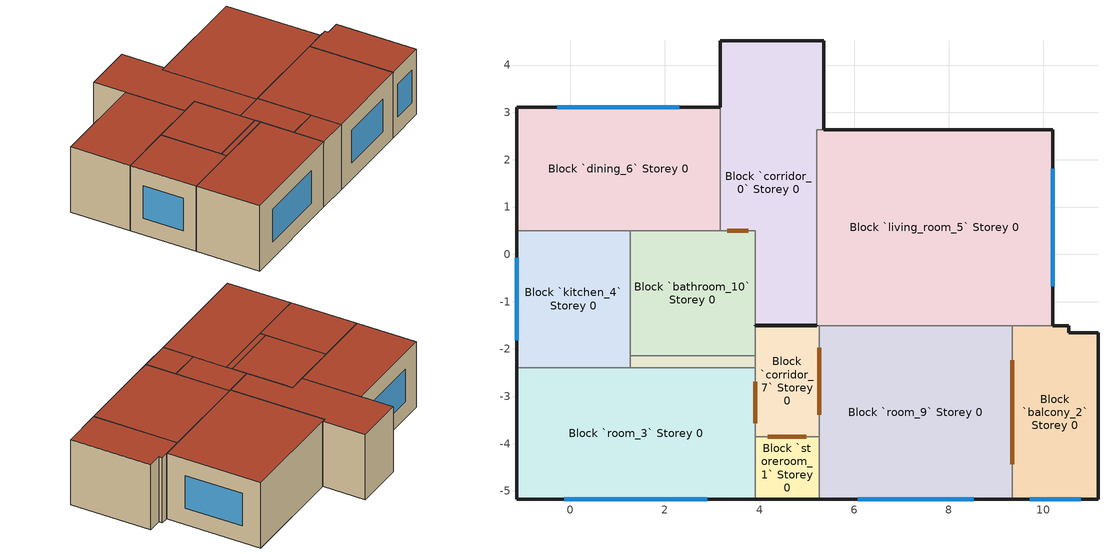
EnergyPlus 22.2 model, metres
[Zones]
Block `dining_6` Storey 0
 floor ground (Medium Floor): 3.17,3.11 3.17,0.5 -1.14,0.5 -1.14,3.11 z0
 wall outside (Medium Exterior Wall): 3.17,3.11 -1.14,3.11 -1.14,0.5 z0:3
 wall to Block `bathroom_10` Storey 0 (Medium Partitions): 1.27,0.5 3.17,0.5 z0:3
 wall to Block `kitchen_4` Storey 0 (Medium Partitions): -1.14,0.5 1.27,0.5 z0:3
 wall to Block `corridor_0` Storey 0 (Medium Partitions): 3.17,0.5 3.17,3.11 z0:3
 window (Sgl Clr 6mm): 2.31,3.11 -0.27,3.11 z0.75:2.25
 roof outside (Medium Roof/Ceiling): 3.17,0.5 3.17,3.11 -1.14,3.11 -1.14,0.5 z3
Block `corridor_0` Storey 0
 floor ground (Medium Floor): 5.36,4.51 5.36,2.64 5.2,2.64 5.2,-1.49 3.91,-1.49 3.91,0.5 3.17,0.5 3.17,4.51 z0
 wall outside (Medium Exterior Wall): 3.91,-1.49 5.2,-1.49 / 5.36,2.64 5.36,4.51 3.17,4.51 3.17,3.11 z0:3
 wall to Block `bathroom_10` Storey 0 (Medium Partitions): 3.17,0.5 3.91,0.5 3.91,0.13 3.91,-1.49 z0:3
 wall to Block `living_room_5` Storey 0 (Medium Partitions): 5.2,-1.49 5.2,2.64 5.36,2.64 z0:3
 door inside (Medium Furnishings): 3.32,0.5 3.76,0.5 z0:2.1
 roof outside (Medium Roof/Ceiling): 5.2,-1.49 5.2,2.64 5.36,2.64 5.36,4.51 3.17,4.51 3.17,0.5 3.91,0.5 3.91,-1.49 z3
Block `storeroom_1` Storey 0
 floor ground (Medium Floor): 5.26,-3.86 5.26,-5.17 3.91,-5.17 3.91,-3.86 z0
 wall outside (Medium Exterior Wall): 3.91,-5.17 5.26,-5.17 z0:3
 wall to Block `room_9` Storey 0 (Medium Partitions): 5.26,-5.17 5.26,-3.86 z0:3
 wall to Block `corridor_7` Storey 0 (Medium Partitions): 5.26,-3.86 3.91,-3.86 z0:3
 wall to Block `room_3` Storey 0 (Medium Partitions): 3.91,-3.86 3.91,-5.17 z0:3
 door inside (Medium Furnishings): 4.99,-3.86 4.18,-3.86 z0:2.1
 roof outside (Medium Roof/Ceiling): 5.26,-5.17 5.26,-3.86 3.91,-3.86 3.91,-5.17 z3
Block `room_3` Storey 0
 floor ground (Medium Floor): 3.91,-2.39 3.91,-5.17 -1.14,-5.17 -1.14,-2.39 z0
 wall outside (Medium Exterior Wall): -1.14,-2.39 -1.14,-5.17 3.91,-5.17 z0:3
 wall to Block `corridor_7` Storey 0 (Medium Partitions): 3.91,-3.86 3.91,-2.39 z0:3
 wall to Block `shaft_8` Storey 0 (Medium Partitions): 3.91,-2.39 1.27,-2.39 z0:3
 wall to Block `kitchen_4` Storey 0 (Medium Partitions): 1.27,-2.39 -1.14,-2.39 z0:3
 window (Sgl Clr 6mm): -0.13,-5.17 2.9,-5.17 z0.75:2.25
 door inside (Medium Furnishings): 3.91,-3.57 3.91,-2.69 z0:2.1
 roof outside (Medium Roof/Ceiling): 3.91,-5.17 3.91,-2.39 -1.14,-2.39 -1.14,-5.17 z3
Block `shaft_8` Storey 0
 floor ground (Medium Floor): 3.91,-2.15 3.91,-2.39 1.27,-2.39 1.27,-2.15 z0
 wall to Block `corridor_7` Storey 0 (Medium Partitions): 3.91,-2.39 3.91,-2.15 z0:3
 wall to Block `bathroom_10` Storey 0 (Medium Partitions): 3.91,-2.15 1.27,-2.15 z0:3
 wall to Block `kitchen_4` Storey 0 (Medium Partitions): 1.27,-2.15 1.27,-2.39 z0:3
 roof outside (Medium Roof/Ceiling): 3.91,-2.39 3.91,-2.15 1.27,-2.15 1.27,-2.39 z3
Block `balcony_2` Storey 0
 floor ground (Medium Floor): 11.15,-1.66 11.15,-5.17 9.34,-5.17 9.34,-1.5 10.54,-1.5 10.54,-1.66 z0
 wall outside (Medium Exterior Wall): 9.34,-5.17 11.15,-5.17 11.15,-1.66 10.54,-1.66 10.54,-1.5 10.2,-1.5 z0:3
 wall to Block `living_room_5` Storey 0 (Medium Partitions): 10.2,-1.5 9.34,-1.5 z0:3
 wall to Block `room_9` Storey 0 (Medium Partitions): 9.34,-1.5 9.34,-5.17 z0:3
 window (Sgl Clr 6mm): 9.7,-5.17 10.79,-5.17 z0.75:2.25
 door inside (Medium Furnishings): 9.34,-2.24 9.34,-4.44 z0:2.1
 roof outside (Medium Roof/Ceiling): 11.15,-5.17 11.15,-1.66 10.54,-1.66 10.54,-1.5 9.34,-1.5 9.34,-5.17 z3
Block `room_9` Storey 0
 floor ground (Medium Floor): 9.34,-1.5 9.34,-5.17 5.26,-5.17 5.26,-1.5 z0
 wall outside (Medium Exterior Wall): 5.26,-5.17 9.34,-5.17 z0:3
 wall to Block `corridor_7` Storey 0 (Medium Partitions): 5.26,-1.5 5.26,-3.86 z0:3
 wall to Block `living_room_5` Storey 0 (Medium Partitions): 9.34,-1.5 5.26,-1.5 z0:3
 window (Sgl Clr 6mm): 6.08,-5.17 8.53,-5.17 z0.75:2.25
 door inside (Medium Furnishings): 5.26,-1.97 5.26,-3.39 z0:2.1
 roof outside (Medium Roof/Ceiling): 9.34,-5.17 9.34,-1.5 5.26,-1.5 5.26,-5.17 z3
Block `corridor_7` Storey 0
 floor ground (Medium Floor): 5.26,-1.5 5.26,-3.86 3.91,-3.86 3.91,-1.5 z0
 wall outside (Medium Exterior Wall): 5.2,-1.5 3.91,-1.5 z0:3
 wall to Block `bathroom_10` Storey 0 (Medium Partitions): 3.91,-1.5 3.91,-2.15 z0:3
 wall to Block `living_room_5` Storey 0 (Medium Partitions): 5.26,-1.5 5.2,-1.5 z0:3
 roof outside (Medium Roof/Ceiling): 5.26,-3.86 5.26,-1.5 3.91,-1.5 3.91,-3.86 z3
Block `bathroom_10` Storey 0
 floor ground (Medium Floor): 3.91,0.5 3.91,0.13 3.91,-2.15 1.27,-2.15 1.27,0.5 z0
 wall outside (Medium Exterior Wall): 3.91,-1.5 3.91,-1.49 z0:3
 wall to Block `kitchen_4` Storey 0 (Medium Partitions): 1.27,0.5 1.27,-2.15 z0:3
 roof outside (Medium Roof/Ceiling): 3.91,-2.15 3.91,0.13 3.91,0.5 1.27,0.5 1.27,-2.15 z3
Block `kitchen_4` Storey 0
 floor ground (Medium Floor): 1.27,0.5 1.27,-2.39 -1.14,-2.39 -1.14,0.5 z0
 wall outside (Medium Exterior Wall): -1.14,0.5 -1.14,-2.39 z0:3
 window (Sgl Clr 6mm): -1.14,-0.08 -1.14,-1.81 z0.75:2.25
 roof outside (Medium Roof/Ceiling): 1.27,-2.39 1.27,0.5 -1.14,0.5 -1.14,-2.39 z3
Block `living_room_5` Storey 0
 floor ground (Medium Floor): 10.2,2.64 10.2,-1.5 5.2,-1.5 5.2,2.64 z0
 wall outside (Medium Exterior Wall): 10.2,-1.5 10.2,2.64 5.36,2.64 / 5.2,-1.49 5.2,-1.5 z0:3
 window (Sgl Clr 6mm): 10.2,-0.68 10.2,1.81 z0.75:2.25
 roof outside (Medium Roof/Ceiling): 10.2,-1.5 10.2,2.64 5.2,2.64 5.2,-1.5 z3
[BUILDING]
North Axis=0; Terrain=Suburbs; Loads Convergence Tolerance Value=0.04; Temperature Convergence Tolerance Value=0.4; Solar Distribution=FullInteriorAndExterior; Maximum Number of Warmup Days=25; Minimum Number of Warmup Days=6
[SITE:LOCATION]
CA_PALO-ALTO-AP: Latitude=37.47; Longitude=-8; Time Zone=2; Elevation=0
[MATERIAL] Thermal Absorptance=0.9; Solar Absorptance=0.7; Visible Absorptance=0.7
Name | Roughness | Thickness | Conductivity | Density | Specific Heat
F16 Acoustic tile | MediumSmooth | 0.0191 | 0.06 | 368 | 590
G01a 19mm gypsum board | MediumSmooth | 0.019 | 0.16 | 800 | 1090
G05 25mm wood | MediumSmooth | 0.0254 | 0.15 | 608 | 1630
I02 50mm insulation board | MediumRough | 0.0508 | 0.03 | 43 | 1210
M01 100mm brick | MediumRough | 0.1016 | 0.89 | 1920 | 790
M14a 100mm heavyweight concrete | MediumRough | 0.1016 | 1.95 | 2240 | 900
[MATERIAL:AIRGAP]
Name | Thermal Resistance
F04 Wall air space resistance | 0.15
F05 Ceiling air space resistance | 0.18
[WINDOWMATERIAL:GLAZING]
CLEAR 6MM: Optical Data Type=SpectralAverage; Thickness=0.006; Solar Transmittance at Normal Incidence=0.775; Front Side Solar Reflectance at Normal Incidence=0.071; Back Side Solar Reflectance at Normal Incidence=0.071; Visible Transmittance at Normal Incidence=0.881; Front Side Visible Reflectance at Normal Incidence=0.08; Back Side Visible Reflectance at Normal Incidence=0.08; Infrared Transmittance at Normal Incidence=0; Front Side Infrared Hemispherical Emissivity=0.84; Back Side Infrared Hemispherical Emissivity=0.84; Conductivity=0.9; Dirt Correction Factor for Solar and Visible Transmittance=1; Solar Diffusing=No; Youngs modulus=72000000000; Poissons ratio=0.22
[CONSTRUCTION]
Medium Exterior Wall: M01 100mm brick, I02 50mm insulation board, F04 Wall air space resistance, G01a 19mm gypsum board
Medium Roof/Ceiling: M14a 100mm heavyweight concrete, F05 Ceiling air space resistance, F16 Acoustic tile
Medium Partitions: G01a 19mm gypsum board, F04 Wall air space resistance, G01a 19mm gypsum board
Medium Floor: F16 Acoustic tile, F05 Ceiling air space resistance, M14a 100mm heavyweight concrete
Medium Furnishings: G05 25mm wood
Sgl Clr 6mm: CLEAR 6MM
[ZONE] Type=1; Multiplier=1; Ceiling Height=autocalculate; Volume=autocalculate; Floor Area=autocalculate; Part of Total Floor Area=Yes
Block `dining_6` Storey 0; Block `corridor_0` Storey 0; Block `storeroom_1` Storey 0; Block `room_3` Storey 0; Block `shaft_8` Storey 0; Block `balcony_2` Storey 0; Block `room_9` Storey 0; Block `corridor_7` Storey 0; Block `bathroom_10` Storey 0; Block `kitchen_4` Storey 0; Block `living_room_5` Storey 0
[AIRFLOWNETWORK:SIMULATIONCONTROL]
Default: AirflowNetwork Control=MultizoneWithoutDistribution; Wind Pressure Coefficient Type=Input; Height Selection for Local Wind Pressure Calculation=OpeningHeight; Building Type=LowRise; Maximum Number of Iterations=500; Initialization Type=ZeroNodePressures; Relative Airflow Convergence Tolerance=0.0001; Absolute Airflow Convergence Tolerance=1e-06; Convergence Acceleration Limit=-0.5; Azimuth Angle of Long Axis of Building=0; Ratio of Building Width Along Short Axis to Width Along Long Axis=1; Height Dependence of External Node Temperature=No; Solver=SkylineLU; Allow Unsupported Zone Equipment=No; Do Distribution Duct Sizing Calculation=No
[AIRFLOWNETWORK:MULTIZONE:ZONE] Ventilation Control Mode=Constant; Minimum Venting Open Factor=0; Indoor and Outdoor Temperature Difference Lower Limit For Maximum Venting Open Factor=0; Indoor and Outdoor Temperature Difference Upper Limit for Minimum Venting Open Factor=100; Indoor and Outdoor Enthalpy Difference Lower Limit For Maximum Venting Open Factor=0; Indoor and Outdoor Enthalpy Difference Upper Limit for Minimum Venting Open Factor=300000; Single Sided Wind Pressure Coefficient Algorithm=Standard; Facade Width=10
Block `room_3` Storey 0; Block `balcony_2` Storey 0; Block `room_9` Storey 0; Block `corridor_7` Storey 0
[AIRFLOWNETWORK:MULTIZONE:SURFACE] WindowDoor Opening Factor or Crack Factor=1; Ventilation Control Mode=Constant; Minimum Venting Open Factor=0; Indoor and Outdoor Temperature Difference Lower Limit For Maximum Venting Open Factor=0; Indoor and Outdoor Temperature Difference Upper Limit for Minimum Venting Open Factor=100; Indoor and Outdoor Enthalpy Difference Lower Limit For Maximum Venting Open Factor=0; Indoor and Outdoor Enthalpy Difference Upper Limit for Minimum Venting Open Factor=300000; Equivalent Rectangle Method=PolygonHeight; Equivalent Rectangle Aspect Ratio=1
Name | Leakage Component
Window__Block `room_3` Storey 0 Wall 0001 | SimpleOpening__Window__Block `room_3` Storey 0 Wall 0001
Door__Block `room_3` Storey 0 Wall 0002_2 | SimpleOpening__Door__Block `room_3` Storey 0 Wall 0002_2
Window__Block `balcony_2` Storey 0 Wall 0001 | SimpleOpening__Window__Block `balcony_2` Storey 0 Wall 0001
Door__Block `balcony_2` Storey 0 Wall 0006_1 | SimpleOpening__Door__Block `balcony_2` Storey 0 Wall 0006_1
Window__Block `room_9` Storey 0 Wall 0001 | SimpleOpening__Window__Block `room_9` Storey 0 Wall 0001
Door__Block `room_9` Storey 0 Wall 0004_2 | SimpleOpening__Door__Block `room_9` Storey 0 Wall 0004_2
Door__Block `room_9` Storey 0 Wall 0002_1 | SimpleOpening__Door__Block `room_9` Storey 0 Wall 0002_1
Door__Block `corridor_7` Storey 0 Wall 0004_1 | SimpleOpening__Door__Block `corridor_7` Storey 0 Wall 0004_1
Door__Block `corridor_7` Storey 0 Wall 0002_1 | SimpleOpening__Door__Block `corridor_7` Storey 0 Wall 0002_1
[AIRFLOWNETWORK:MULTIZONE:COMPONENT:SIMPLEOPENING] Air Mass Flow Coefficient When Opening is Closed=0.001; Air Mass Flow Exponent When Opening is Closed=0.65; Minimum Density Difference for TwoWay Flow=0.0001; Discharge Coefficient=1
SimpleOpening__Window__Block `room_3` Storey 0 Wall 0001; SimpleOpening__Door__Block `room_3` Storey 0 Wall 0002_2; SimpleOpening__Window__Block `balcony_2` Storey 0 Wall 0001; SimpleOpening__Door__Block `balcony_2` Storey 0 Wall 0006_1; SimpleOpening__Window__Block `room_9` Storey 0 Wall 0001; SimpleOpening__Door__Block `room_9` Storey 0 Wall 0004_2; SimpleOpening__Door__Block `room_9` Storey 0 Wall 0002_1; SimpleOpening__Door__Block `corridor_7` Storey 0 Wall 0004_1; SimpleOpening__Door__Block `corridor_7` Storey 0 Wall 0002_1
[AIRFLOWNETWORK:MULTIZONE:EXTERNALNODE] External Node Height=0; Wind Pressure Coefficient Curve=AFN_Pressure_Coefficient_Values_SOUTH; Symmetric Wind Pressure Coefficient Curve=No; Wind Angle Type=Absolute
AFN_External_Node_SOUTH_room_3; AFN_External_Node_SOUTH_balcony_2; AFN_External_Node_SOUTH_room_9
[AIRFLOWNETWORK:MULTIZONE:WINDPRESSURECOEFFICIENTARRAY]
AFN_Wind_Directions_0: Wind Direction 1=0; Wind Direction 2=30; Wind Direction 3=60; Wind Direction 4=90; Wind Direction 5=120; Wind Direction 6=150; Wind Direction 7=180; Wind Direction 8=210; Wind Direction 9=240; Wind Direction 10=270; Wind Direction 11=300; Wind Direction 12=330
[AIRFLOWNETWORK:MULTIZONE:WINDPRESSURECOEFFICIENTVALUES] AirflowNetworkMultiZoneWindPressureCoefficientArray=AFN_Wind_Directions_0
Name | Wind Pressure Coefficient Value 1 | Wind Pressure Coefficient Value 2 | Wind Pressure Coefficient Value 3 | Wind Pressure Coefficient Value 4 | Wind Pressure Coefficient Value 5 | Wind Pressure Coefficient Value 6 | Wind Pressure Coefficient Value 7 | Wind Pressure Coefficient Value 8 | Wind Pressure Coefficient Value 9 | Wind Pressure Coefficient Value 10 | Wind Pressure Coefficient Value 11 | Wind Pressure Coefficient Value 12
AFN_Pressure_Coefficient_Values_NORTH | 0.6 | 0.48 | 0.04 | -0.56 | -0.56 | -0.42 | -0.37 | -0.42 | -0.56 | -0.56 | 0.04 | 0.48
AFN_Pressure_Coefficient_Values_SOUTH | -0.37 | -0.42 | -0.56 | -0.56 | 0.04 | 0.48 | 0.6 | 0.48 | 0.04 | -0.56 | -0.56 | -0.42
AFN_Pressure_Coefficient_Values_EAST | -0.56 | 0.04 | 0.48 | 0.6 | 0.48 | 0.04 | -0.56 | -0.56 | -0.42 | -0.37 | -0.42 | -0.56
AFN_Pressure_Coefficient_Values_WEST | -0.56 | -0.56 | -0.42 | -0.37 | -0.42 | -0.56 | -0.56 | 0.04 | 0.48 | 0.6 | 0.48 | 0.04
